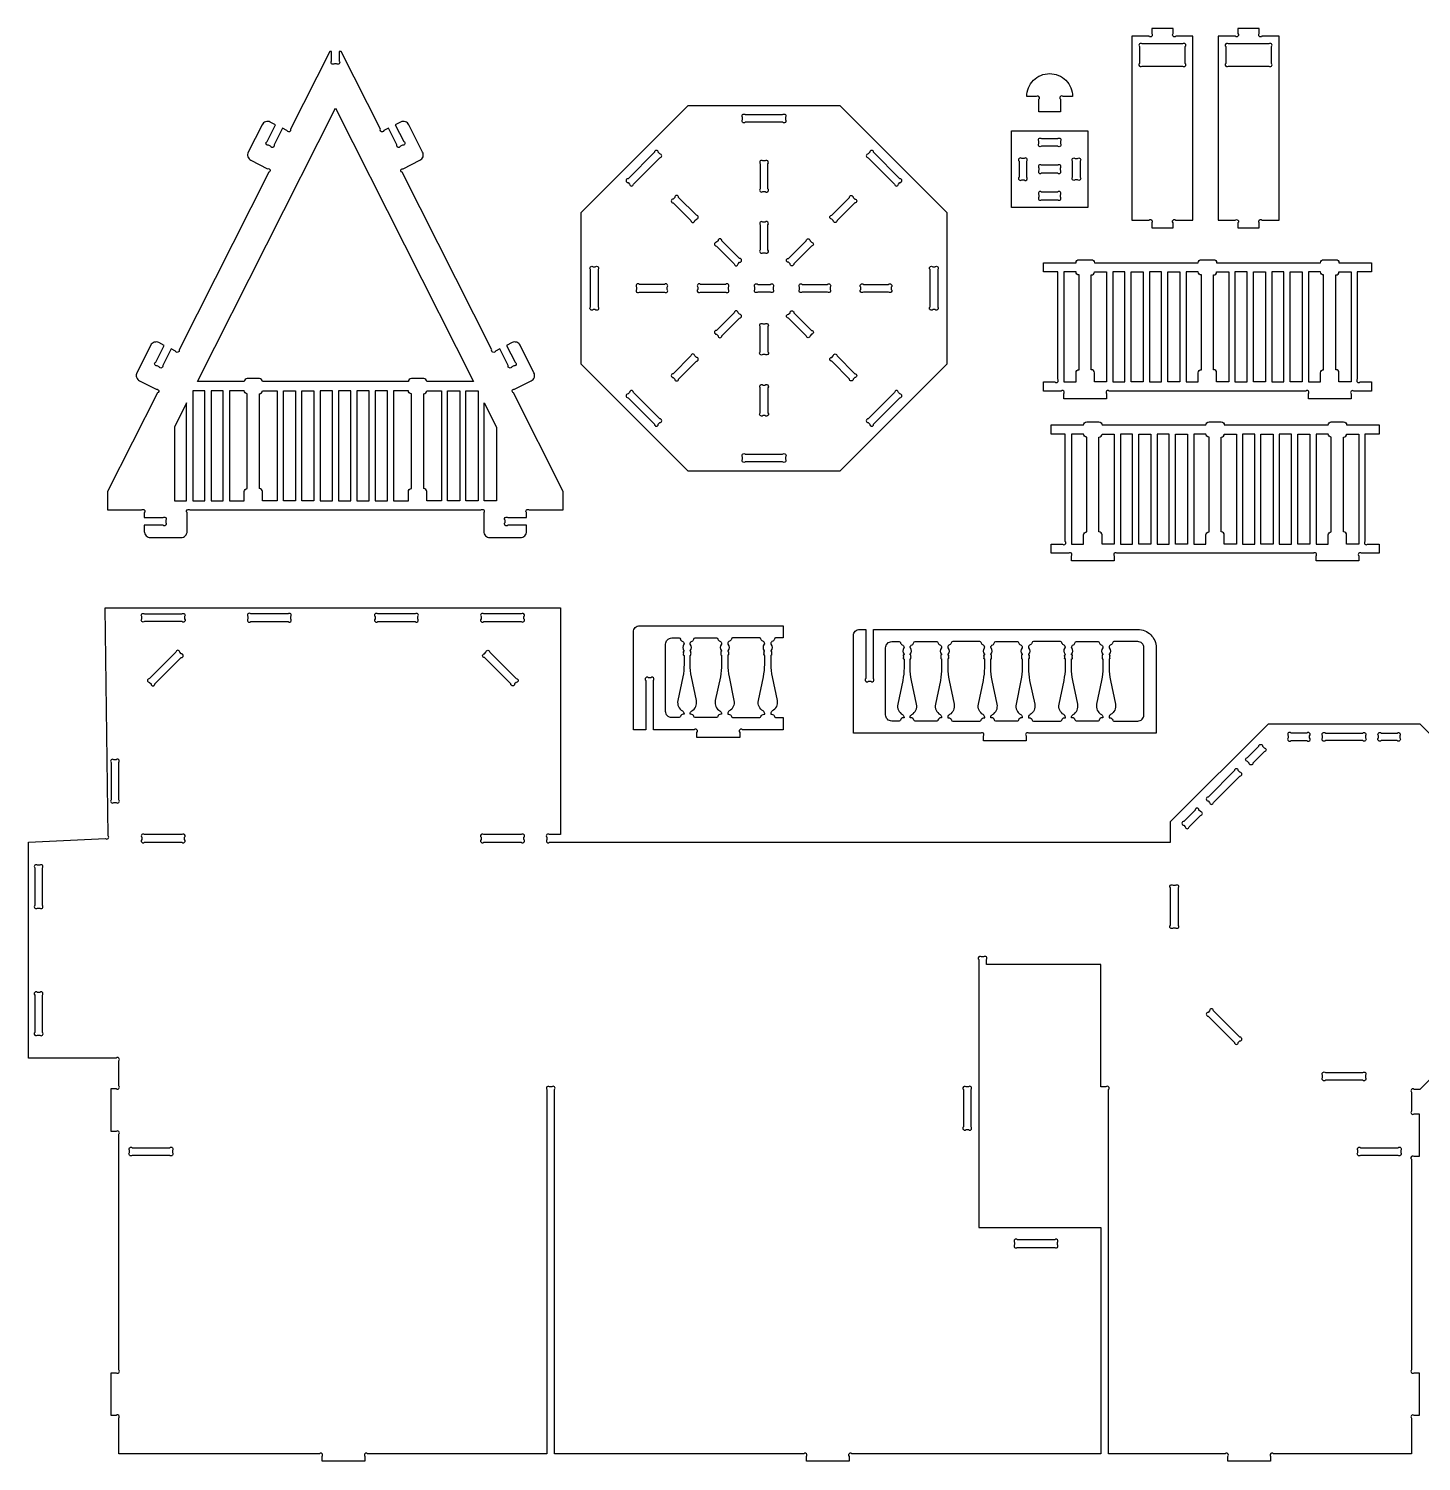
# Model space of a CAD drawing. Extents: x -1973 to 2178, y -1696 to 1934.
# Drawn here: x -1953 to -860, y 46 to 1171 of the extents above; entities that cross this region are included whole.
import ezdxf

# ---------------------------------------------------------------- set-up
doc = ezdxf.new("R2010")
doc.units = 0
doc.header["$MEASUREMENT"] = 0
doc.layers.get('0').update_dxf_attribs({"linetype": 'CONTINUOUS'})

msp = doc.modelspace()

# ---------------------------------------------------------------- linework, layer by layer
for points in [[(-1071.3, 1171.3), (-1071.3, 1167.4, -1), (-1073.4, 1165.3), (-1086.9, 1165.3), (-1086.9, 1021), (-1073.4, 1021, -1), (-1071.3, 1018.9), (-1071.3, 1015), (-1054.5, 1015), (-1054.5, 1018.9, -1), (-1052.4, 1021), (-1038.9, 1021), (-1038.9, 1165.3), (-1052.4, 1165.3, -1), (-1054.5, 1167.4), (-1054.5, 1171.3)], [(-1003.6, 1171.3), (-1003.6, 1167.4, -1), (-1005.7, 1165.3), (-1019.2, 1165.3), (-1019.2, 1021), (-1005.7, 1021, -1), (-1003.6, 1018.9), (-1003.6, 1015), (-986.8, 1015), (-986.8, 1018.9, -1), (-984.7, 1021), (-971.2, 1021), (-971.2, 1165.3), (-984.7, 1165.3, -1), (-986.8, 1167.4), (-986.8, 1171.3)], [(-1065.3, 1159.3), (-1078.8, 1159.3, 1), (-1080.9, 1157.2), (-1080.9, 1144, 1), (-1078.8, 1141.9), (-1065.3, 1141.9), (-1060.5, 1141.9), (-1047, 1141.9, 1), (-1044.9, 1144), (-1044.9, 1157.2, 1), (-1047, 1159.3), (-1060.5, 1159.3)], [(-997.6, 1159.3), (-1011.1, 1159.3, 1), (-1013.2, 1157.2), (-1013.2, 1144, 1), (-1011.1, 1141.9), (-997.6, 1141.9), (-992.8, 1141.9), (-979.3, 1141.9, 1), (-977.2, 1144), (-977.2, 1157.2, 1), (-979.3, 1159.3), (-992.8, 1159.3)], [(-1566.9, 771.8, 0.414214), (-1562.1, 776.6), (-1562.1, 781.4), (-1576.7, 781.4, -1), (-1578.9, 783.5), (-1578.9, 785.3, -1), (-1576.7, 787.4), (-1562.1, 787.4), (-1562.1, 791.3, -1), (-1559.9, 793.4), (-1533.3, 793.4), (-1533.3, 807.9), (-1572.3, 885.3, -1), (-1571.4, 888.2), (-1558.3, 894.8, 0.414214), (-1556.2, 901.2), (-1567, 922.7, 0.414214), (-1573.4, 924.8), (-1577.7, 922.6), (-1571.1, 909.5, -1), (-1572.1, 906.7), (-1573.6, 905.9, -1), (-1576.5, 906.8), (-1583.1, 919.9), (-1586.5, 918.2, -1), (-1589.4, 919.1), (-1659.8, 1058.5, -1), (-1658.8, 1061.3), (-1645.7, 1068, 0.414214), (-1643.6, 1074.4), (-1654.4, 1095.8, 0.414214), (-1660.9, 1098), (-1665.1, 1095.8), (-1658.5, 1082.7, -1), (-1659.5, 1079.8), (-1661, 1079.1, -1), (-1663.9, 1080), (-1670.5, 1093.1), (-1674, 1091.3, -1), (-1676.8, 1092.3), (-1707.7, 1153.4), (-1709.1, 1153.4), (-1709.1, 1145.9, -1), (-1711.2, 1143.8), (-1712.9, 1143.8, -1), (-1715.1, 1145.9), (-1715.1, 1153.4), (-1716.4, 1153.4), (-1747.3, 1092.3, -1), (-1750.1, 1091.3), (-1753.6, 1093.1), (-1760.2, 1080, -1), (-1763.1, 1079.1), (-1764.6, 1079.8, -1), (-1765.6, 1082.7), (-1759, 1095.8), (-1763.2, 1098, 0.414214), (-1769.7, 1095.8), (-1780.5, 1074.4, 0.414214), (-1778.4, 1068), (-1765.3, 1061.3, -1), (-1764.3, 1058.5), (-1834.7, 919.1, -1), (-1837.6, 918.2), (-1841, 919.9), (-1847.6, 906.8, -1), (-1850.5, 905.9), (-1852.1, 906.7, -1), (-1853, 909.5), (-1846.4, 922.6), (-1850.7, 924.8, 0.414214), (-1857.1, 922.7), (-1867.9, 901.2, 0.414214), (-1865.8, 894.8), (-1852.7, 888.2, -1), (-1851.8, 885.3), (-1890.9, 807.9), (-1890.9, 793.4), (-1864.2, 793.4, -1), (-1862.1, 791.3), (-1862.1, 787.4), (-1847.4, 787.4, -1), (-1845.3, 785.3), (-1845.3, 783.5, -1), (-1847.4, 781.4), (-1862.1, 781.4), (-1862.1, 776.6, 0.414214), (-1857.3, 771.8), (-1833.3, 771.8, 0.414214), (-1828.5, 776.6), (-1828.5, 791.3, -1), (-1826.3, 793.4), (-1597.8, 793.4, -1), (-1595.7, 791.3), (-1595.7, 776.6, 0.414214), (-1590.9, 771.8)], [(-1133.4, 1118), (-1140.9, 1118, 1), (-1143, 1115.9), (-1143, 1106), (-1159.8, 1106), (-1159.8, 1115.9, 1), (-1161.9, 1118), (-1169.4, 1118, -0.414214), (-1151.4, 1136, -0.414214)], [(-1640.4, 894.2, 0.414214), (-1642.8, 896.6), (-1652.4, 896.6, 0.414214), (-1654.8, 894.2), (-1769.3, 894.2, 0.414214), (-1771.7, 896.6), (-1781.3, 896.6, 0.414214), (-1783.7, 894.2), (-1820.4, 894.2), (-1712.1, 1108.8), (-1603.7, 894.2)], [(-1390.3, 1103.8), (-1361, 1103.8, -1), (-1358.8, 1101.7), (-1358.8, 1099.9, -1), (-1361, 1097.8), (-1390.3, 1097.8, -1), (-1392.4, 1099.9), (-1392.4, 1101.7, -1)], [(-1157.7, 1085), (-1145.1, 1085, -1), (-1143, 1082.9), (-1143, 1081.1, -1), (-1145.1, 1079), (-1157.7, 1079, -1), (-1159.8, 1081.1), (-1159.8, 1082.9, -1)], [(-1461.6, 1074.2), (-1482.4, 1053.5, 1), (-1482.4, 1050.5), (-1481.2, 1049.2, 1), (-1478.1, 1049.2), (-1457.4, 1070, 1), (-1457.4, 1073), (-1458.6, 1074.2, 1)], [(-1292.6, 1074.2), (-1293.9, 1073, 1), (-1293.9, 1070), (-1273.1, 1049.2, 1), (-1270.1, 1049.2), (-1268.9, 1050.5, 1), (-1268.9, 1053.5), (-1289.6, 1074.2, 1)], [(-1171.5, 1069.4), (-1173.3, 1069.4, 1), (-1175.4, 1067.3), (-1175.4, 1054.7, 1), (-1173.3, 1052.6), (-1171.5, 1052.6, 1), (-1169.4, 1054.7), (-1169.4, 1067.3, 1)], [(-1127.4, 1067.3), (-1127.4, 1054.7, -1), (-1129.5, 1052.6), (-1131.3, 1052.6, -1), (-1133.4, 1054.7), (-1133.4, 1067.3, -1), (-1131.3, 1069.4), (-1129.5, 1069.4, -1)], [(-1378.6, 1065.3), (-1378.6, 1045.6, 1), (-1376.5, 1043.4), (-1374.8, 1043.4, 1), (-1372.6, 1045.6), (-1372.6, 1065.3, 1), (-1374.8, 1067.4), (-1376.5, 1067.4, 1)], [(-1145.1, 1064), (-1157.7, 1064, 1), (-1159.8, 1061.9), (-1159.8, 1060.1, 1), (-1157.7, 1058), (-1145.1, 1058, 1), (-1143, 1060.1), (-1143, 1061.9, 1)], [(-1445.7, 1038.8), (-1446.9, 1037.5, 1), (-1446.9, 1034.5), (-1433, 1020.6, 1), (-1430, 1020.6), (-1428.7, 1021.8, 1), (-1428.7, 1024.8), (-1442.7, 1038.8, 1)], [(-1305.6, 1038.8), (-1304.3, 1037.5, -1), (-1304.3, 1034.5), (-1318.3, 1020.6, -1), (-1321.3, 1020.6), (-1322.5, 1021.8, -1), (-1322.5, 1024.8), (-1308.6, 1038.8, -1)], [(-1157.7, 1037), (-1145.1, 1037, 1), (-1143, 1039.1), (-1143, 1040.9, 1), (-1145.1, 1043), (-1157.7, 1043, 1), (-1159.8, 1040.9), (-1159.8, 1039.1, 1)], [(-1378.6, 1017.3), (-1378.6, 997.6, 1), (-1376.5, 995.4), (-1374.8, 995.4, 1), (-1372.6, 997.6), (-1372.6, 1017.3, 1), (-1374.8, 1019.4), (-1376.5, 1019.4, 1)], [(-1394.8, 990.9), (-1408.7, 1004.8, 1), (-1411.7, 1004.8), (-1413, 1003.6, 1), (-1413, 1000.6), (-1399, 986.6, 1), (-1396, 986.6), (-1394.8, 987.9, 1)], [(-1339.5, 1004.8), (-1338.3, 1003.6, -1), (-1338.3, 1000.6), (-1352.2, 986.6, -1), (-1355.2, 986.6), (-1356.5, 987.9, -1), (-1356.5, 990.9), (-1342.5, 1004.8, -1)], [(-950.4, 886.7), (-1104.6, 886.7, 1), (-1106.7, 884.6), (-1106.7, 880.7), (-1140.3, 880.7), (-1140.3, 884.6, 1), (-1142.4, 886.7), (-1156.2, 886.7), (-1156.2, 893.9), (-1147.2, 893.9, 1), (-1145.1, 896), (-1145.1, 980.3), (-1156.2, 980.3), (-1156.2, 987.5), (-1130.7, 987.5, -0.414214), (-1128.3, 989.9), (-1118.7, 989.9, -0.414214), (-1116.3, 987.5), (-1034.7, 987.5, -0.414214), (-1032.3, 989.9), (-1022.7, 989.9, -0.414214), (-1020.3, 987.5), (-938.7, 987.5, -0.414214), (-936.3, 989.9), (-926.7, 989.9, -0.414214), (-924.3, 987.5), (-898.8, 987.5), (-898.8, 980.3), (-909.9, 980.3), (-909.9, 896, 1), (-907.8, 893.9), (-898.8, 893.9), (-898.8, 886.7), (-912.6, 886.7, 1), (-914.7, 884.6), (-914.7, 880.7), (-948.3, 880.7), (-948.3, 884.6, 1)], [(-1509.8, 984.3), (-1508.1, 984.3, -1), (-1505.9, 982.2), (-1505.9, 952.8, -1), (-1508.1, 950.7), (-1509.8, 950.7, -1), (-1511.9, 952.8), (-1511.9, 982.2, -1)], [(-1239.3, 982.2), (-1239.3, 952.8, -1), (-1241.4, 950.7), (-1243.2, 950.7, -1), (-1245.3, 952.8), (-1245.3, 982.2, -1), (-1243.2, 984.3), (-1241.4, 984.3, -1)], [(-1128.3, 903.5), (-1128.3, 977.9, -0.414214), (-1130.7, 980.3), (-1140.3, 980.3), (-1140.3, 893.9), (-1130.7, 893.9), (-1130.7, 901.1, -0.414214)], [(-1118.7, 903.5), (-1118.7, 977.9, 0.414214), (-1116.3, 980.3), (-1106.7, 980.3), (-1106.7, 893.9), (-1116.3, 893.9), (-1116.3, 901.1, 0.414214)], [(-1034.7, 893.9), (-1034.7, 901.1, -0.414214), (-1032.3, 903.5), (-1032.3, 977.9, -0.414214), (-1034.7, 980.3), (-1044.3, 980.3), (-1044.3, 893.9)], [(-1020.3, 893.9), (-1020.3, 901.1, 0.414214), (-1022.7, 903.5), (-1022.7, 977.9, 0.414214), (-1020.3, 980.3), (-1010.7, 980.3), (-1010.7, 893.9)], [(-936.3, 903.5), (-936.3, 977.9, -0.414214), (-938.7, 980.3), (-948.3, 980.3), (-948.3, 893.9), (-938.7, 893.9), (-938.7, 901.1, -0.414214)], [(-924.3, 893.9), (-924.3, 901.1, 0.414214), (-926.7, 903.5), (-926.7, 977.9, 0.414214), (-924.3, 980.3), (-914.7, 980.3), (-914.7, 893.9)], [(-1475.6, 968.4), (-1475.6, 966.6, 1), (-1473.5, 964.5), (-1453.7, 964.5, 1), (-1451.6, 966.6), (-1451.6, 968.4, 1), (-1453.7, 970.5), (-1473.5, 970.5, 1)], [(-1427.6, 968.4), (-1427.6, 966.6, 1), (-1425.5, 964.5), (-1405.7, 964.5, 1), (-1403.6, 966.6), (-1403.6, 968.4, 1), (-1405.7, 970.5), (-1425.5, 970.5, 1)], [(-1368.5, 968.4), (-1368.5, 966.6, -1), (-1370.6, 964.5), (-1380.6, 964.5, -1), (-1382.8, 966.6), (-1382.8, 968.4, -1), (-1380.6, 970.5), (-1370.6, 970.5, -1)], [(-1345.6, 970.5), (-1325.8, 970.5, -1), (-1323.7, 968.4), (-1323.7, 966.6, -1), (-1325.8, 964.5), (-1345.6, 964.5, -1), (-1347.7, 966.6), (-1347.7, 968.4, -1)], [(-1297.6, 970.5), (-1277.8, 970.5, -1), (-1275.7, 968.4), (-1275.7, 966.6, -1), (-1277.8, 964.5), (-1297.6, 964.5, -1), (-1299.7, 966.6), (-1299.7, 968.4, -1)], [(-1399, 948.3), (-1413, 934.4, 1), (-1413, 931.4), (-1411.7, 930.1, 1), (-1408.7, 930.1), (-1394.8, 944.1, 1), (-1394.8, 947.1), (-1396, 948.3, 1)], [(-1352.2, 948.3), (-1338.3, 934.4, -1), (-1338.3, 931.4), (-1339.5, 930.1, -1), (-1342.5, 930.1), (-1356.5, 944.1, -1), (-1356.5, 947.1), (-1355.2, 948.3, -1)], [(-1372.6, 937.4), (-1372.6, 917.7, -1), (-1374.8, 915.5), (-1376.5, 915.5, -1), (-1378.6, 917.7), (-1378.6, 937.4, -1), (-1376.5, 939.5), (-1374.8, 939.5, -1)], [(-1433, 914.4), (-1446.9, 900.4, 1), (-1446.9, 897.4), (-1445.7, 896.2, 1), (-1442.7, 896.2), (-1428.7, 910.2, 1), (-1428.7, 913.2), (-1430, 914.4, 1)], [(-1318.3, 914.4), (-1304.3, 900.4, -1), (-1304.3, 897.4), (-1305.6, 896.2, -1), (-1308.6, 896.2), (-1322.5, 910.2, -1), (-1322.5, 913.2), (-1321.3, 914.4, -1)], [(-1372.6, 889.4), (-1372.6, 869.7, -1), (-1374.8, 867.5), (-1376.5, 867.5, -1), (-1378.6, 869.7), (-1378.6, 889.4, -1), (-1376.5, 891.5), (-1374.8, 891.5, -1)], [(-1795.3, 800.6), (-1783.7, 800.6), (-1783.7, 807.8, -0.414214), (-1781.3, 810.2), (-1781.3, 884.6, -0.414214), (-1783.7, 887), (-1795.3, 887)], [(-1757.7, 800.6), (-1769.3, 800.6), (-1769.3, 807.8, 0.414214), (-1771.7, 810.2), (-1771.7, 884.6, 0.414214), (-1769.3, 887), (-1757.7, 887)], [(-1666.5, 800.6), (-1654.8, 800.6), (-1654.8, 807.8, -0.414214), (-1652.4, 810.2), (-1652.4, 884.6, -0.414214), (-1654.8, 887), (-1666.5, 887)], [(-1628.8, 800.6), (-1640.4, 800.6), (-1640.4, 807.8, 0.414214), (-1642.8, 810.2), (-1642.8, 884.6, 0.414214), (-1640.4, 887), (-1628.8, 887)], [(-1482.4, 881.5), (-1461.6, 860.7, 1), (-1458.6, 860.7), (-1457.4, 862, 1), (-1457.4, 865), (-1478.1, 885.7, 1), (-1481.2, 885.7), (-1482.4, 884.5, 1)], [(-1273.1, 885.7), (-1293.9, 865, 1), (-1293.9, 862), (-1292.6, 860.7, 1), (-1289.6, 860.7), (-1268.9, 881.5, 1), (-1268.9, 884.5), (-1270.1, 885.7, 1)], [(-944.4, 759.4), (-1098.6, 759.4, 1), (-1100.7, 757.3), (-1100.7, 753.4), (-1134.3, 753.4), (-1134.3, 757.3, 1), (-1136.4, 759.4), (-1150.2, 759.4), (-1150.2, 766.6), (-1141.2, 766.6, 1), (-1139.1, 768.7), (-1139.1, 853), (-1150.2, 853), (-1150.2, 860.2), (-1124.7, 860.2, -0.414214), (-1122.3, 862.6), (-1112.7, 862.6, -0.414214), (-1110.3, 860.2), (-1028.7, 860.2, -0.414214), (-1026.3, 862.6), (-1016.7, 862.6, -0.414214), (-1014.3, 860.2), (-932.7, 860.2, -0.414214), (-930.3, 862.6), (-920.7, 862.6, -0.414214), (-918.3, 860.2), (-892.8, 860.2), (-892.8, 853), (-903.9, 853), (-903.9, 768.7, 1), (-901.8, 766.6), (-892.8, 766.6), (-892.8, 759.4), (-906.6, 759.4, 1), (-908.7, 757.3), (-908.7, 753.4), (-942.3, 753.4), (-942.3, 757.3, 1)], [(-1122.3, 776.2), (-1122.3, 850.6, -0.414214), (-1124.7, 853), (-1134.3, 853), (-1134.3, 766.6), (-1124.7, 766.6), (-1124.7, 773.8, -0.414214)], [(-1112.7, 776.2), (-1112.7, 850.6, 0.414214), (-1110.3, 853), (-1100.7, 853), (-1100.7, 766.6), (-1110.3, 766.6), (-1110.3, 773.8, 0.414214)], [(-1028.7, 766.6), (-1028.7, 773.8, -0.414214), (-1026.3, 776.2), (-1026.3, 850.6, -0.414214), (-1028.7, 853), (-1038.3, 853), (-1038.3, 766.6)], [(-1014.3, 766.6), (-1014.3, 773.8, 0.414214), (-1016.7, 776.2), (-1016.7, 850.6, 0.414214), (-1014.3, 853), (-1004.7, 853), (-1004.7, 766.6)], [(-930.3, 776.2), (-930.3, 850.6, -0.414214), (-932.7, 853), (-942.3, 853), (-942.3, 766.6), (-932.7, 766.6), (-932.7, 773.8, -0.414214)], [(-918.3, 766.6), (-918.3, 773.8, 0.414214), (-920.7, 776.2), (-920.7, 850.6, 0.414214), (-918.3, 853), (-908.7, 853), (-908.7, 766.6)], [(-1392.4, 833.3), (-1392.4, 835, -1), (-1390.3, 837.2), (-1361, 837.2, -1), (-1358.8, 835), (-1358.8, 833.3, -1), (-1361, 831.2), (-1390.3, 831.2, -1)], [(-1832.6, 705.8), (-1862, 705.8, -1), (-1864.1, 707.9), (-1864.1, 709.7, -1), (-1862, 711.8), (-1832.6, 711.8, -1), (-1830.5, 709.7), (-1830.5, 707.9, -1)], [(-1778.6, 705.8), (-1749.3, 705.8, 1), (-1747.2, 707.9), (-1747.2, 709.7, 1), (-1749.3, 711.8), (-1778.6, 711.8, 1), (-1780.8, 709.7), (-1780.8, 707.9, 1)], [(-1678.9, 705.8), (-1649.5, 705.8, 1), (-1647.4, 707.9), (-1647.4, 709.7, 1), (-1649.5, 711.8), (-1678.9, 711.8, 1), (-1681, 709.7), (-1681, 707.9, 1)], [(-1595.6, 705.8), (-1566.2, 705.8, 1), (-1564.1, 707.9), (-1564.1, 709.7, 1), (-1566.2, 711.8), (-1595.6, 711.8, 1), (-1597.7, 709.7), (-1597.7, 707.9, 1)], [(-1360.5, 620.9), (-1392.6, 620.9, 1), (-1394.7, 618.8), (-1394.7, 614.9), (-1428.3, 614.9), (-1428.3, 618.8, 1), (-1430.4, 620.9), (-1462.5, 620.9), (-1462.5, 659.6, 1), (-1464.6, 661.7), (-1466.4, 661.7, 1), (-1468.5, 659.6), (-1468.5, 620.9), (-1478.1, 620.9), (-1478.1, 697.7, -0.414214), (-1473.3, 702.5), (-1468.5, 702.5), (-1462.5, 702.5), (-1360.5, 702.5), (-1360.5, 692.9), (-1366.5, 692.9, 0.352171), (-1367.4, 692.1, -0.244569), (-1368.8, 690.4, 0.294683), (-1370.3, 688.3, 0.187098), (-1370.2, 688, -0.375636), (-1370.2, 682.9, 0.584261), (-1370.1, 682.5, -0.594353), (-1369.8, 681.6, 0.39765), (-1369.8, 681.3, -0.39765), (-1369.8, 680.5, 0.39765), (-1369.8, 680.2, -0.600564), (-1370.1, 679.3, 0.366837), (-1370.3, 679.1), (-1370.3, 672.2, 0.051698), (-1369.3, 662.4), (-1365.4, 643.7, -0.328849), (-1369.1, 635.6, 0.272519), (-1370.3, 633.5), (-1370.3, 633.1), (-1369.7, 633.1, -0.352171), (-1367.4, 631.2, 0.352171), (-1366.5, 630.5), (-1360.5, 630.5)], [(-1300.6, 699.7), (-1295.8, 699.7), (-1295.8, 661, 1), (-1293.7, 658.9), (-1291.9, 658.9, 1), (-1289.8, 661), (-1289.8, 699.7), (-1082.2, 699.7, -0.414214), (-1067.8, 685.3), (-1067.8, 618.1), (-1167.7, 618.1, 1), (-1169.8, 616), (-1169.8, 612.1), (-1203.4, 612.1), (-1203.4, 616, 1), (-1205.5, 618.1), (-1305.4, 618.1), (-1305.4, 694.9, -0.414214)], [(-1439.6, 635.6, -0.272519), (-1438.4, 633.5), (-1438.4, 633.1), (-1439, 633.1, 0.352171), (-1441.3, 631.2, -0.352171), (-1442.2, 630.5), (-1448.1, 630.5, -0.414214), (-1452.9, 635.3), (-1452.9, 688.1, -0.414214), (-1448.1, 692.9), (-1442.2, 692.9, -0.352171), (-1441.3, 692.1, 0.244569), (-1439.9, 690.4, -0.294683), (-1438.4, 688.3, -0.187098), (-1438.5, 688, 0.375636), (-1438.5, 682.9, -0.584261), (-1438.6, 682.5, 0.594353), (-1438.9, 681.6, -0.39765), (-1438.9, 681.3, 0.39765), (-1438.9, 680.5, -0.39765), (-1438.9, 680.2, 0.600564), (-1438.6, 679.3, -0.366837), (-1438.4, 679.1), (-1438.4, 672.2, -0.051698), (-1439.4, 662.4), (-1443.3, 643.7, 0.328849)], [(-1421.3, 692.9), (-1412.8, 692.9, -0.352171), (-1411.8, 692.1, 0.244569), (-1410.4, 690.4, -0.294683), (-1408.9, 688.3, -0.187098), (-1409, 688, 0.375636), (-1409, 682.9, -0.584261), (-1409.1, 682.5, 0.594353), (-1409.4, 681.6, -0.39765), (-1409.4, 681.3, 0.39765), (-1409.4, 680.5, -0.39765), (-1409.4, 680.2, 0.600564), (-1409.1, 679.3, -0.366837), (-1408.9, 679.1), (-1408.9, 672.2, -0.051698), (-1409.9, 662.4), (-1413.9, 643.7, 0.328849), (-1410.2, 635.6, -0.272519), (-1408.9, 633.5), (-1408.9, 633.1), (-1409.5, 633.1, 0.352171), (-1411.8, 631.2, -0.352171), (-1412.8, 630.5), (-1421.3, 630.5), (-1429.8, 630.5, -0.352171), (-1430.7, 631.2, 0.352171), (-1433, 633.1), (-1433.6, 633.1), (-1433.6, 633.5, -0.272519), (-1432.4, 635.6, 0.328849), (-1428.7, 643.7), (-1432.6, 662.4, -0.051698), (-1433.6, 672.2), (-1433.6, 679.1, -0.366837), (-1433.4, 679.3, 0.600564), (-1433.1, 680.2, -0.39765), (-1433.1, 680.5, 0.39765), (-1433.1, 681.3, -0.39765), (-1433.1, 681.6, 0.594353), (-1433.4, 682.5, -0.584261), (-1433.5, 682.9, 0.375636), (-1433.5, 688, -0.187098), (-1433.6, 688.3, -0.294683), (-1432.1, 690.4, 0.244569), (-1430.7, 692.1, -0.352171), (-1429.8, 692.9)], [(-1389.6, 630.5), (-1378.9, 630.5, 0.352171), (-1378, 631.2, -0.352171), (-1375.6, 633.1), (-1375.1, 633.1), (-1375.1, 633.5, 0.272519), (-1376.3, 635.6, -0.328849), (-1380, 643.7), (-1376.1, 662.4, 0.051698), (-1375.1, 672.2), (-1375.1, 679.1, 0.366837), (-1375.3, 679.3, -0.600564), (-1375.6, 680.2, 0.39765), (-1375.6, 680.5, -0.39765), (-1375.6, 681.3, 0.39765), (-1375.6, 681.6, -0.594353), (-1375.3, 682.5, 0.584261), (-1375.2, 682.9, -0.375636), (-1375.2, 688, 0.187098), (-1375.1, 688.3, 0.294683), (-1376.6, 690.4, -0.244569), (-1378, 692.1, 0.352171), (-1378.9, 692.9), (-1389.6, 692.9), (-1400.3, 692.9, 0.352171), (-1401.2, 692.1, -0.244569), (-1402.6, 690.4, 0.294683), (-1404.1, 688.3, 0.187098), (-1404, 688, -0.375636), (-1404, 682.9, 0.584261), (-1403.9, 682.5, -0.594353), (-1403.6, 681.6, 0.39765), (-1403.6, 681.3, -0.39765), (-1403.6, 680.5, 0.39765), (-1403.6, 680.2, -0.600564), (-1403.9, 679.3, 0.366837), (-1404.1, 679.1), (-1404.1, 672.2, 0.051698), (-1403.1, 662.4), (-1399.2, 643.7, -0.328849), (-1402.9, 635.6, 0.272519), (-1404.1, 633.5), (-1404.1, 633.1), (-1403.6, 633.1, -0.352171), (-1401.2, 631.2, 0.352171), (-1400.3, 630.5)], [(-1266.9, 632.8, -0.272519), (-1265.7, 630.7), (-1265.7, 630.3), (-1266.2, 630.3, 0.352171), (-1268.6, 628.4, -0.352171), (-1269.5, 627.7), (-1275.4, 627.7, -0.414214), (-1280.2, 632.5), (-1280.2, 685.3, -0.414214), (-1275.4, 690.1), (-1269.5, 690.1, -0.352171), (-1268.6, 689.3, 0.244569), (-1267.1, 687.6, -0.294683), (-1265.7, 685.5, -0.187098), (-1265.8, 685.2, 0.375636), (-1265.7, 680.1, -0.584261), (-1265.9, 679.7, 0.594353), (-1266.2, 678.8, -0.39765), (-1266.2, 678.5, 0.39765), (-1266.2, 677.7, -0.39765), (-1266.2, 677.4, 0.600564), (-1265.9, 676.5, -0.366837), (-1265.7, 676.3), (-1265.7, 669.4, -0.051698), (-1266.7, 659.6), (-1270.6, 640.9, 0.328849)], [(-1248.5, 690.1), (-1240, 690.1, -0.352171), (-1239.1, 689.3, 0.244569), (-1237.7, 687.6, -0.294683), (-1236.2, 685.5, -0.187098), (-1236.3, 685.2, 0.375636), (-1236.3, 680.1, -0.584261), (-1236.4, 679.7, 0.594353), (-1236.7, 678.8, -0.39765), (-1236.7, 678.5, 0.39765), (-1236.7, 677.7, -0.39765), (-1236.7, 677.4, 0.600564), (-1236.4, 676.5, -0.366837), (-1236.2, 676.3), (-1236.2, 669.4, -0.051698), (-1237.2, 659.6), (-1241.1, 640.9, 0.328849), (-1237.4, 632.8, -0.272519), (-1236.2, 630.7), (-1236.2, 630.3), (-1236.7, 630.3, 0.352171), (-1239.1, 628.4, -0.352171), (-1240, 627.7), (-1248.5, 627.7), (-1257, 627.7, -0.352171), (-1258, 628.4, 0.352171), (-1260.3, 630.3), (-1260.9, 630.3), (-1260.9, 630.7, -0.272519), (-1259.6, 632.8, 0.328849), (-1255.9, 640.9), (-1259.8, 659.6, -0.051698), (-1260.9, 669.4), (-1260.9, 676.3, -0.366837), (-1260.7, 676.5, 0.600564), (-1260.4, 677.4, -0.39765), (-1260.4, 677.7, 0.39765), (-1260.4, 678.5, -0.39765), (-1260.4, 678.8, 0.594353), (-1260.7, 679.7, -0.584261), (-1260.8, 680.1, 0.375636), (-1260.7, 685.2, -0.187098), (-1260.9, 685.5, -0.294683), (-1259.4, 687.6, 0.244569), (-1258, 689.3, -0.352171), (-1257, 690.1)], [(-1216.9, 627.7), (-1206.2, 627.7, 0.352171), (-1205.2, 628.4, -0.352171), (-1202.9, 630.3), (-1202.4, 630.3), (-1202.4, 630.7, 0.272519), (-1203.6, 632.8, -0.328849), (-1207.3, 640.9), (-1203.4, 659.6, 0.051698), (-1202.4, 669.4), (-1202.4, 676.3, 0.366837), (-1202.6, 676.5, -0.600564), (-1202.8, 677.4, 0.39765), (-1202.8, 677.7, -0.39765), (-1202.8, 678.5, 0.39765), (-1202.8, 678.8, -0.594353), (-1202.6, 679.7, 0.584261), (-1202.4, 680.1, -0.375636), (-1202.5, 685.2, 0.187098), (-1202.4, 685.5, 0.294683), (-1203.8, 687.6, -0.244569), (-1205.2, 689.3, 0.352171), (-1206.2, 690.1), (-1216.9, 690.1), (-1227.5, 690.1, 0.352171), (-1228.5, 689.3, -0.244569), (-1229.9, 687.6, 0.294683), (-1231.4, 685.5, 0.187098), (-1231.3, 685.2, -0.375636), (-1231.3, 680.1, 0.584261), (-1231.2, 679.7, -0.594353), (-1230.9, 678.8, 0.39765), (-1230.9, 678.5, -0.39765), (-1230.9, 677.7, 0.39765), (-1230.9, 677.4, -0.600564), (-1231.2, 676.5, 0.366837), (-1231.4, 676.3), (-1231.4, 669.4, 0.051698), (-1230.4, 659.6), (-1226.4, 640.9, -0.328849), (-1230.1, 632.8, 0.272519), (-1231.4, 630.7), (-1231.4, 630.3), (-1230.8, 630.3, -0.352171), (-1228.5, 628.4, 0.352171), (-1227.5, 627.7)], [(-1185.2, 690.1), (-1176.7, 690.1, -0.352171), (-1175.8, 689.3, 0.244569), (-1174.4, 687.6, -0.294683), (-1172.9, 685.5, -0.187098), (-1173, 685.2, 0.375636), (-1172.9, 680.1, -0.584261), (-1173.1, 679.7, 0.594353), (-1173.4, 678.8, -0.39765), (-1173.4, 678.5, 0.39765), (-1173.4, 677.7, -0.39765), (-1173.4, 677.4, 0.600564), (-1173.1, 676.5, -0.366837), (-1172.9, 676.3), (-1172.9, 669.4, -0.051698), (-1173.9, 659.6), (-1177.8, 640.9, 0.328849), (-1174.1, 632.8, -0.272519), (-1172.9, 630.7), (-1172.9, 630.3), (-1173.4, 630.3, 0.352171), (-1175.8, 628.4, -0.352171), (-1176.7, 627.7), (-1185.2, 627.7), (-1193.7, 627.7, -0.352171), (-1194.7, 628.4, 0.352171), (-1197, 630.3), (-1197.6, 630.3), (-1197.6, 630.7, -0.272519), (-1196.3, 632.8, 0.328849), (-1192.6, 640.9), (-1196.5, 659.6, -0.051698), (-1197.6, 669.4), (-1197.6, 676.3, -0.366837), (-1197.4, 676.5, 0.600564), (-1197.1, 677.4, -0.39765), (-1197.1, 677.7, 0.39765), (-1197.1, 678.5, -0.39765), (-1197.1, 678.8, 0.594353), (-1197.3, 679.7, -0.584261), (-1197.5, 680.1, 0.375636), (-1197.4, 685.2, -0.187098), (-1197.6, 685.5, -0.294683), (-1196.1, 687.6, 0.244569), (-1194.7, 689.3, -0.352171), (-1193.7, 690.1)], [(-1153.6, 627.7), (-1142.9, 627.7, 0.352171), (-1141.9, 628.4, -0.352171), (-1139.6, 630.3), (-1139, 630.3), (-1139, 630.7, 0.272519), (-1140.3, 632.8, -0.328849), (-1144, 640.9), (-1140.1, 659.6, 0.051698), (-1139, 669.4), (-1139, 676.3, 0.366837), (-1139.2, 676.5, -0.600564), (-1139.5, 677.4, 0.39765), (-1139.5, 677.7, -0.39765), (-1139.5, 678.5, 0.39765), (-1139.5, 678.8, -0.594353), (-1139.3, 679.7, 0.584261), (-1139.1, 680.1, -0.375636), (-1139.2, 685.2, 0.187098), (-1139, 685.5, 0.294683), (-1140.5, 687.6, -0.244569), (-1141.9, 689.3, 0.352171), (-1142.9, 690.1), (-1153.6, 690.1), (-1164.2, 690.1, 0.352171), (-1165.2, 689.3, -0.244569), (-1166.6, 687.6, 0.294683), (-1168.1, 685.5, 0.187098), (-1168, 685.2, -0.375636), (-1168, 680.1, 0.584261), (-1167.9, 679.7, -0.594353), (-1167.6, 678.8, 0.39765), (-1167.6, 678.5, -0.39765), (-1167.6, 677.7, 0.39765), (-1167.6, 677.4, -0.600564), (-1167.9, 676.5, 0.366837), (-1168.1, 676.3), (-1168.1, 669.4, 0.051698), (-1167.1, 659.6), (-1163.1, 640.9, -0.328849), (-1166.8, 632.8, 0.272519), (-1168.1, 630.7), (-1168.1, 630.3), (-1167.5, 630.3, -0.352171), (-1165.2, 628.4, 0.352171), (-1164.2, 627.7)], [(-1121.9, 690.1), (-1113.4, 690.1, -0.352171), (-1112.5, 689.3, 0.244569), (-1111, 687.6, -0.294683), (-1109.6, 685.5, -0.187098), (-1109.7, 685.2, 0.375636), (-1109.6, 680.1, -0.584261), (-1109.8, 679.7, 0.594353), (-1110.1, 678.8, -0.39765), (-1110.1, 678.5, 0.39765), (-1110.1, 677.7, -0.39765), (-1110.1, 677.4, 0.600564), (-1109.8, 676.5, -0.366837), (-1109.6, 676.3), (-1109.6, 669.4, -0.051698), (-1110.6, 659.6), (-1114.5, 640.9, 0.328849), (-1110.8, 632.8, -0.272519), (-1109.6, 630.7), (-1109.6, 630.3), (-1110.1, 630.3, 0.352171), (-1112.5, 628.4, -0.352171), (-1113.4, 627.7), (-1121.9, 627.7), (-1130.4, 627.7, -0.352171), (-1131.3, 628.4, 0.352171), (-1133.7, 630.3), (-1134.2, 630.3), (-1134.2, 630.7, -0.272519), (-1133, 632.8, 0.328849), (-1129.3, 640.9), (-1133.2, 659.6, -0.051698), (-1134.2, 669.4), (-1134.2, 676.3, -0.366837), (-1134, 676.5, 0.600564), (-1133.7, 677.4, -0.39765), (-1133.7, 677.7, 0.39765), (-1133.7, 678.5, -0.39765), (-1133.7, 678.8, 0.594353), (-1134, 679.7, -0.584261), (-1134.2, 680.1, 0.375636), (-1134.1, 685.2, -0.187098), (-1134.2, 685.5, -0.294683), (-1132.8, 687.6, 0.244569), (-1131.3, 689.3, -0.352171), (-1130.4, 690.1)], [(-1077.4, 632.5), (-1077.4, 685.3, 0.414214), (-1082.2, 690.1), (-1100.9, 690.1, 0.352171), (-1101.9, 689.3, -0.244569), (-1103.3, 687.6, 0.294683), (-1104.8, 685.5, 0.187098), (-1104.6, 685.2, -0.375636), (-1104.7, 680.1, 0.584261), (-1104.6, 679.7, -0.594353), (-1104.3, 678.8, 0.39765), (-1104.3, 678.5, -0.39765), (-1104.3, 677.7, 0.39765), (-1104.3, 677.4, -0.600564), (-1104.6, 676.5, 0.366837), (-1104.8, 676.3), (-1104.8, 669.4, 0.051698), (-1103.7, 659.6), (-1099.8, 640.9, -0.328849), (-1103.5, 632.8, 0.272519), (-1104.8, 630.7), (-1104.8, 630.3), (-1104.2, 630.3, -0.352171), (-1101.9, 628.4, 0.352171), (-1100.9, 627.7), (-1082.2, 627.7, 0.414214)], [(-1837.3, 681.8), (-1858.1, 661, 1), (-1858.1, 658), (-1856.8, 656.8, 1), (-1853.8, 656.8), (-1833.1, 677.5, 1), (-1833.1, 680.5), (-1834.3, 681.8, 1)], [(-1590.9, 681.8), (-1570.1, 661, -1), (-1570.1, 658), (-1571.4, 656.8, -1), (-1574.4, 656.8), (-1595.1, 677.5, -1), (-1595.1, 680.5), (-1593.9, 681.8, -1)], [(-961.9, 612.3), (-949.4, 612.3, 1), (-947.3, 614.5), (-947.3, 616.2, 1), (-949.4, 618.3), (-961.9, 618.3, 1), (-964.1, 616.2), (-964.1, 614.5, 1)], [(-934.9, 618.3), (-905.6, 618.3, -1), (-903.5, 616.2), (-903.5, 614.5, -1), (-905.6, 612.3), (-934.9, 612.3, -1), (-937.1, 614.5), (-937.1, 616.2, -1)], [(-891.2, 618.3), (-878.6, 618.3, -1), (-876.5, 616.2), (-876.5, 614.5, -1), (-878.6, 612.3), (-891.2, 612.3, -1), (-893.3, 614.5), (-893.3, 616.2, -1)], [(-996.1, 599), (-987.2, 607.9, -1), (-984.2, 607.9), (-983, 606.6, -1), (-983, 603.6), (-991.8, 594.7, -1), (-994.8, 594.7), (-996.1, 596, -1)], [(-1888.1, 595.2), (-1888.1, 565.8, 1), (-1886, 563.7), (-1884.2, 563.7, 1), (-1882.1, 565.8), (-1882.1, 595.2, 1), (-1884.2, 597.3), (-1886, 597.3, 1)], [(-1027, 565), (-1025.8, 563.8, 1), (-1022.8, 563.8), (-1002, 584.5, 1), (-1002, 587.5), (-1003.3, 588.8, 1), (-1006.3, 588.8), (-1027, 568, 1)], [(-1041.9, 544.7), (-1033, 553.6, 1), (-1033, 556.6), (-1034.2, 557.8, 1), (-1037.2, 557.8), (-1046.1, 548.9, 1), (-1046.1, 545.9), (-1044.9, 544.7, 1)], [(-1862, 532.5), (-1832.6, 532.5, 1), (-1830.5, 534.6), (-1830.5, 536.4, 1), (-1832.6, 538.5), (-1862, 538.5, 1), (-1864.1, 536.4), (-1864.1, 534.6, 1)], [(-1566.2, 538.5), (-1595.6, 538.5, 1), (-1597.7, 536.4), (-1597.7, 534.6, 1), (-1595.6, 532.5), (-1566.2, 532.5, 1), (-1564.1, 534.6), (-1564.1, 536.4, 1)], [(-1948.1, 512.4), (-1948.1, 483, 1), (-1946, 480.9), (-1944.2, 480.9, 1), (-1942.1, 483), (-1942.1, 512.4, 1), (-1944.2, 514.5), (-1946, 514.5, 1)], [(-1054.5, 498.8), (-1052.7, 498.8, -1), (-1050.6, 496.7), (-1050.6, 467.3, -1), (-1052.7, 465.2), (-1054.5, 465.2, -1), (-1056.6, 467.3), (-1056.6, 496.7, -1)], [(-1948.1, 412.6), (-1948.1, 383.3, 1), (-1946, 381.1), (-1944.2, 381.1, 1), (-1942.1, 383.3), (-1942.1, 412.6, 1), (-1944.2, 414.7), (-1946, 414.7, 1)], [(-1002, 379.5), (-1022.8, 400.3, 1), (-1025.8, 400.3), (-1027, 399, 1), (-1027, 396), (-1006.3, 375.3, 1), (-1003.3, 375.3), (-1002, 376.5, 1)], [(-905.6, 345.7), (-934.9, 345.7, -1), (-937.1, 347.8), (-937.1, 349.6, -1), (-934.9, 351.7), (-905.6, 351.7, -1), (-903.5, 349.6), (-903.5, 347.8, -1)], [(-1219.1, 338.4), (-1219.1, 309, 1), (-1217, 306.9), (-1215.2, 306.9, 1), (-1213.1, 309), (-1213.1, 338.4, 1), (-1215.2, 340.5), (-1217, 340.5, 1)], [(-1871.6, 292.7), (-1842.2, 292.7, -1), (-1840.1, 290.6), (-1840.1, 288.9, -1), (-1842.2, 286.7), (-1871.6, 286.7, -1), (-1873.7, 288.9), (-1873.7, 290.6, -1)], [(-877.9, 286.7), (-907.3, 286.7, -1), (-909.4, 288.9), (-909.4, 290.6, -1), (-907.3, 292.7), (-877.9, 292.7, -1), (-875.8, 290.6), (-875.8, 288.9, -1)], [(-1176.8, 214.5), (-1147.4, 214.5, 1), (-1145.3, 216.6), (-1145.3, 218.4, 1), (-1147.4, 220.5), (-1176.8, 220.5, 1), (-1178.9, 218.4), (-1178.9, 216.6, 1)]]:
    msp.add_lwpolyline(points, format="xyb", close=True)
for points in [[(-1316.2, 824), (-1435.1, 824), (-1519.1, 908), (-1519.1, 1026.9), (-1435.1, 1111), (-1316.2, 1111), (-1232.1, 1026.9), (-1232.1, 908)], [(-1159.8, 1091), (-1121.4, 1091), (-1121.4, 1031), (-1181.4, 1031), (-1181.4, 1091)], [(-1092.3, 893.9), (-1092.3, 980.3), (-1101.9, 980.3), (-1101.9, 893.9)], [(-1077.9, 980.3), (-1077.9, 893.9), (-1087.5, 893.9), (-1087.5, 980.3)], [(-1063.5, 893.9), (-1063.5, 980.3), (-1073.1, 980.3), (-1073.1, 893.9)], [(-1049.1, 980.3), (-1049.1, 893.9), (-1058.7, 893.9), (-1058.7, 980.3)], [(-1005.9, 980.3), (-1005.9, 893.9), (-996.3, 893.9), (-996.3, 980.3)], [(-991.5, 893.9), (-991.5, 980.3), (-981.9, 980.3), (-981.9, 893.9)], [(-977.1, 980.3), (-977.1, 893.9), (-967.5, 893.9), (-967.5, 980.3)], [(-962.7, 893.9), (-962.7, 980.3), (-953.1, 980.3), (-953.1, 893.9)], [(-1838.5, 858.4), (-1838.5, 800.6), (-1828.9, 800.6), (-1828.9, 877.4)], [(-1814.5, 887), (-1824.1, 887), (-1824.1, 800.6), (-1814.5, 800.6)], [(-1800.1, 887), (-1809.7, 887), (-1809.7, 800.6), (-1800.1, 800.6)], [(-1752.9, 800.6), (-1752.9, 887), (-1743.3, 887), (-1743.3, 800.6)], [(-1738.5, 887), (-1728.9, 887), (-1728.9, 800.6), (-1738.5, 800.6)], [(-1714.5, 800.6), (-1714.5, 887), (-1724.1, 887), (-1724.1, 800.6)], [(-1709.7, 887), (-1709.7, 800.6), (-1700.1, 800.6), (-1700.1, 887)], [(-1685.7, 887), (-1695.3, 887), (-1695.3, 800.6), (-1685.7, 800.6)], [(-1671.3, 887), (-1680.9, 887), (-1680.9, 800.6), (-1671.3, 800.6)], [(-1624, 887), (-1614.4, 887), (-1614.4, 800.6), (-1624, 800.6)], [(-1609.6, 887), (-1600, 887), (-1600, 800.6), (-1609.6, 800.6)], [(-1585.6, 858.4), (-1585.6, 800.6), (-1595.2, 800.6), (-1595.2, 877.4)], [(-1086.3, 766.6), (-1086.3, 853), (-1095.9, 853), (-1095.9, 766.6)], [(-1071.9, 853), (-1071.9, 766.6), (-1081.5, 766.6), (-1081.5, 853)], [(-1057.5, 766.6), (-1057.5, 853), (-1067.1, 853), (-1067.1, 766.6)], [(-1043.1, 853), (-1043.1, 766.6), (-1052.7, 766.6), (-1052.7, 853)], [(-999.9, 853), (-999.9, 766.6), (-990.3, 766.6), (-990.3, 853)], [(-985.5, 766.6), (-985.5, 853), (-975.9, 853), (-975.9, 766.6)], [(-971.1, 853), (-971.1, 766.6), (-961.5, 766.6), (-961.5, 853)], [(-956.7, 766.6), (-956.7, 853), (-947.1, 853), (-947.1, 766.6)]]:
    msp.add_lwpolyline(points, close=True)
msp.add_lwpolyline([(-776.8, 422.6), (-860.8, 338.5), (-865.3, 338.5, 1), (-867.4, 336.4), (-867.4, 321.4, 1), (-865.3, 319.3), (-861.4, 319.3), (-861.4, 285.7), (-865.3, 285.7, 1), (-867.4, 283.6), (-867.4, 118.2, 1), (-865.3, 116.1), (-861.4, 116.1), (-861.4, 82.5), (-865.3, 82.5, 1), (-867.4, 80.4), (-867.4, 52.5), (-975.7, 52.5, 1), (-977.9, 50.4), (-977.9, 46.5), (-1011.5, 46.5), (-1011.5, 50.4, 1), (-1013.6, 52.5), (-1105.1, 52.5), (-1105.1, 338.4, 1), (-1107.2, 340.5), (-1111.1, 340.5), (-1111.1, 436.5), (-1201.1, 436.5), (-1201.1, 440.4, 1), (-1203.2, 442.5), (-1205, 442.5, 1), (-1207.1, 440.4), (-1207.1, 230.1), (-1111.1, 230.1), (-1111.1, 52.5), (-1306.7, 52.5, 1), (-1308.8, 50.4), (-1308.8, 46.5), (-1342.4, 46.5), (-1342.4, 50.4, 1), (-1344.5, 52.5), (-1540.1, 52.5), (-1540.1, 338.4, 1), (-1542.2, 340.5), (-1544, 340.5, 1), (-1546.1, 338.4), (-1546.1, 52.5), (-1686.8, 52.5, 1), (-1688.9, 50.4), (-1688.9, 46.5), (-1722.5, 46.5), (-1722.5, 50.4, 1), (-1724.6, 52.5), (-1882.1, 52.5), (-1882.1, 80.4, 1), (-1884.2, 82.5), (-1888.1, 82.5), (-1888.1, 116.1), (-1884.2, 116.1, 1), (-1882.1, 118.2), (-1882.1, 303.4, 1), (-1884.2, 305.5), (-1888.1, 305.5), (-1888.1, 339.1), (-1884.2, 339.1, 1), (-1882.1, 341.3), (-1882.1, 361, 1), (-1884.2, 363.1), (-1952.9, 363.1), (-1952.9, 532.5), (-1892.5, 535.4, 1), (-1890.5, 537.5), (-1892.9, 716.6), (-1535.3, 716.6), (-1535.3, 538.5), (-1544, 538.5, 1), (-1546.1, 536.4), (-1546.1, 534.6, 1), (-1544, 532.5), (-1056.6, 532.5), (-1056.6, 548.7), (-979.7, 625.5), (-860.8, 625.5), (-776.8, 541.5)], format="xyb")

doc.saveas('drawing.dxf')
